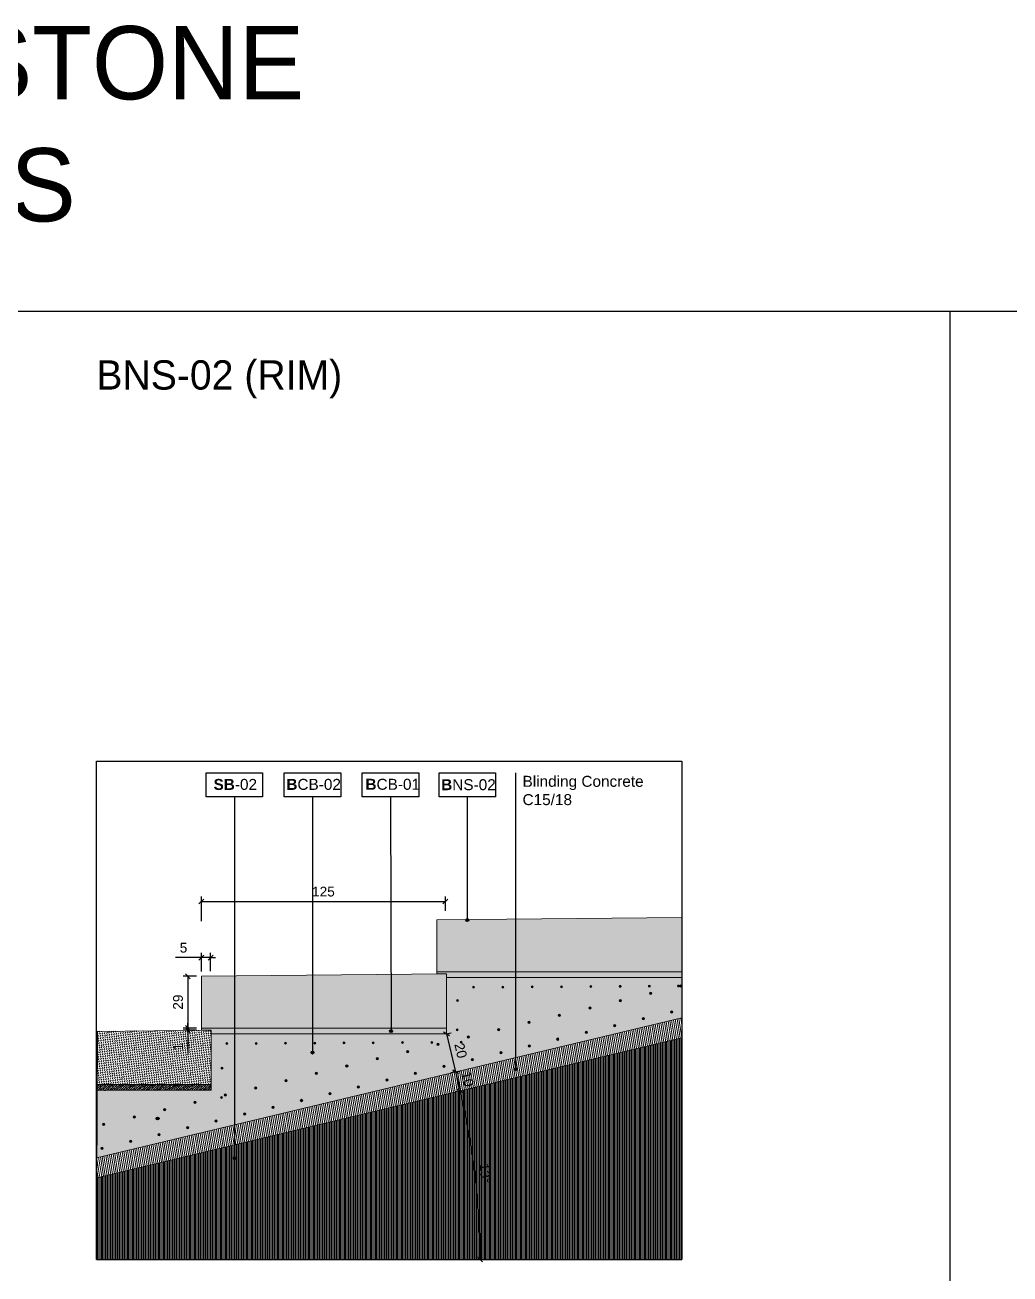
# Model space of a CAD drawing. Header units: metres. Extents: x -325 to 301, y -147 to 149.
# Drawn here: x 246.18 to 251.23, y 128.53 to 134.92 of the extents above; entities that cross this region are included whole.
import ezdxf

# ---------------------------------------------------------------- set-up
doc = ezdxf.new("R2010")
doc.units = ezdxf.units.M
doc.layers.get('Defpoints').update_dxf_attribs({"lineweight": 13})
doc.layers.add('-aux', color=50, linetype='Continuous', plot=False)
doc.layers.add('02-L-AUX', color=2, linetype='Continuous', plot=False)
doc.layers.add('0-TX-1_25', color=7, linetype='Continuous', true_color=0x3f4f7f)
doc.layers.add('EIT_3 TR sorra', color=7, linetype='Continuous', true_color=0xd8ceb0)
doc.layers.add('03-TR-Paviment_08_Natural Stone Bleachers', color=7, linetype='Continuous', lineweight=5, true_color=0xafad9d)
doc.layers.add('3-TR tot_u', color=7, linetype='Continuous', lineweight=5, true_color=0x787878)
for name, color, linetype, lineweight in [('1-CM', 7, 'Continuous', 0), ('2-L-secció', 1, 'Continuous', 0), ('2-metall', 5, 'Continuous', 0), ('3-TR Formigó', 252, 'Continuous', 0), ('3-TR Seleccionat', 44, 'Continuous', 0)]:
    doc.layers.add(name, color=color, linetype=linetype, lineweight=lineweight)
for name, color, linetype in [('A-KEYPLAN_HATCH', 7, 'Continuous'), ('A_TEXT_2', 7, 'Continuous'), ('EIT_0 Llegenda', 7, 'Continuous')]:
    doc.layers.add(name, color=color, linetype=linetype)
doc.styles.get("Standard").update_dxf_attribs({"font": 'arial.ttf'})
doc.styles.add('x-llegenda materials$0$ENGRAVERS', font='TT0586M.TTF')
doc.dimstyles.new('ISO-25', dxfattribs={"dimtxt": 0.1, "dimasz": 0.1, "dimexe": 0.1, "dimexo": 0.1, "dimgap": 0.1, "dimtad": 1, "dimdec": 0, "dimlfac": 100, "dimzin": 9, "dimtxsty": 'Standard', "dimblk": 'OBLIQUE', "dimcen": 0.1, "dimadec": 0, "dimazin": 0, "dimtfac": 1, "dimtdec": 0, "dimtmove": 0, "dimatfit": 3, "dimldrblk": 'OBLIQUE', "dimfxl": 1, "dimarcsym": 0})

# ---------------------------------------------------------------- blocks, each defined once
blk = doc.blocks.new('hatch keyplan 2')
at = {"layer": 'A-KEYPLAN_HATCH'}
blk.add_lwpolyline([(0, 0.00548), (0.01287, 0.00548), (0.01287, 0), (0, 0)], close=True, dxfattribs=at)
blk = doc.blocks.new('hatch keyplan')
at = {"layer": 'A-KEYPLAN_HATCH'}
blk.add_blockref('hatch keyplan 2', (1.43058, 0.85215), dxfattribs=at)
blk = doc.blocks.new('B02')
at = {"layer": 'A-KEYPLAN_HATCH'}
blk.add_blockref('hatch keyplan', (-1.42958, -0.85215), dxfattribs=at)
at = {"layer": 'A_TEXT_2', "insert": (0.0002, 0.00402), "char_height": 0.0025, "attachment_point": 1}
blk.add_mtext_dynamic_manual_height_columns('\\pi0.00129;{\\fArial|b1|i0|c0|p34;B}NS-02', width=0.0145619, gutter_width=0.015, heights=[0], dxfattribs=at)
blk = doc.blocks.new('Rodó Metàlic 12 mm')
at = {"layer": '2-metall'}
h = blk.add_hatch(color=256, dxfattribs=at)
h.dxf.hatch_style = 1
edge = h.paths.add_edge_path()
edge.add_arc((0, 0), 0.006, 0, 360)
blk.add_circle((0, 0), 0.006, dxfattribs=at)
blk = doc.blocks.new('*U812')
at = {"layer": '2-metall', "rotation": 269.9999999999985}
blk.add_blockref('Rodó Metàlic 12 mm', (0.0378, -0.0065), dxfattribs=at)
blk = doc.blocks.new('*U813')
at = {"layer": '1-CM', "color": 0, "linetype": 'ByBlock', "lineweight": -2, "transparency": 16777216, "rotation": 13.44985660480424}
for p in [(249.5057, 129.9982), (249.3501, 129.961), (249.0389, 129.8865), (249.1945, 129.9238), (248.7277, 129.8121), (248.8833, 129.8493), (248.4165, 129.7377), (248.5721, 129.7749), (248.2608, 129.7005), (247.9496, 129.626), (248.1052, 129.6633), (247.6384, 129.5516), (247.794, 129.5888), (247.4828, 129.5144), (247.1716, 129.44), (247.3272, 129.4772), (246.8603, 129.3655), (247.016, 129.4027), (246.5491, 129.2911), (246.7047, 129.3283)]:
    blk.add_blockref('*U812', p, dxfattribs=at)
blk = doc.blocks.new('*U814')
at = {"layer": '2-metall', "rotation": 270}
blk.add_blockref('Rodó Metàlic 12 mm', (0.032, 0.006), dxfattribs=at)
blk = doc.blocks.new('*U815')
at = {"layer": '1-CM', "color": 0, "linetype": 'ByBlock', "lineweight": -2, "transparency": 16777216, "rotation": 13.44985660056937}
for p in [(249.4668, 129.8552), (249.321, 129.8203), (249.0292, 129.7505), (249.1751, 129.7854), (248.7374, 129.6808), (248.8833, 129.7157), (248.4456, 129.611), (248.5915, 129.6459), (248.1539, 129.5412), (248.2998, 129.5761), (247.8621, 129.4714), (248.008, 129.5063), (247.7162, 129.4365), (247.4244, 129.3668), (247.5703, 129.4017), (247.1327, 129.297), (247.2785, 129.3319), (246.8409, 129.2272), (246.9868, 129.2621), (246.5491, 129.1574), (246.695, 129.1923)]:
    blk.add_blockref('*U814', p, dxfattribs=at)
blk = doc.blocks.new('Rodó Metàlic 5mm')
at = {"layer": '2-metall'}
h = blk.add_hatch(color=256, dxfattribs=at)
h.dxf.hatch_style = 1
edge = h.paths.add_edge_path()
edge.add_arc((0, 0), 0.005, 0, 360)
blk.add_circle((0, 0), 0.005, dxfattribs=at)
blk = doc.blocks.new('*U816')
at = {"layer": '2-metall', "rotation": 0.3456669033697483}
blk.add_blockref('Rodó Metàlic 5mm', (0.0174, -0.0046), dxfattribs=at)
blk = doc.blocks.new('*U817')
at = {"layer": '2-metall', "color": 0, "linetype": 'ByBlock', "lineweight": -2, "transparency": 16777216}
for p, rotation in [((40.1234, 51.7841), 359.6543330966319), ((40.2734, 51.7832), 359.6543330966319), ((40.4234, 51.7823), 359.6543330966319), ((40.5734, 51.7814), 359.6543330966319), ((40.7234, 51.7805), 359.6543330966319), ((40.8734, 51.7796), 359.6543330966319), ((41.0234, 51.7787), 359.6543330966319), ((41.1734, 51.7778), 359.6543330966319), ((41.2775, 51.7223), 270.7371850173523), ((41.2794, 51.5723), 270.7371850173523)]:
    blk.add_blockref('*U816', p, dxfattribs=dict(at, rotation=rotation))
blk = doc.blocks.new('*U818')
at = {"layer": '2-metall', "rotation": 0.3456669033697483}
blk.add_blockref('Rodó Metàlic 5mm', (0.0174, -0.0046), dxfattribs=at)
blk = doc.blocks.new('*U819')
at = {"layer": '2-metall', "color": 0, "linetype": 'ByBlock', "lineweight": -2, "transparency": 16777216}
for p, rotation in [((40.0316, 51.7846), 359.6543330966308), ((40.1816, 51.7837), 359.6543330966308), ((40.3316, 51.7828), 359.6543330966308), ((40.4816, 51.7819), 359.6543330966308), ((40.6316, 51.781), 359.6543330966308), ((40.7816, 51.7801), 359.6543330966308), ((40.9316, 51.7792), 359.6543330966308), ((41.0816, 51.7783), 359.6543330966308), ((41.2316, 51.7774), 359.6543330966308), ((41.2782, 51.6641), 270.7371850173474), ((41.2802, 51.5141), 270.7371850173474)]:
    blk.add_blockref('*U818', p, dxfattribs=dict(at, rotation=rotation))
blk = doc.blocks.new('_Oblique')
at = {"color": 0, "lineweight": -2}
blk.add_line((-0.5, -0.5), (0.5, 0.5), dxfattribs=at)
blk = doc.blocks.new('*D820')
at = {"layer": '0-TX-1_25', "color": 0, "lineweight": -2, "transparency": 16777216}
for p, q in [((247.0623, 130.0511), (246.9931, 130.0511)), ((247.0181, 130.0511), (247.0181, 129.7861)), ((247.0623, 129.7861), (246.9931, 129.7861))]:
    blk.add_line(p, q, dxfattribs=at)
at = {"layer": 'Defpoints', "color": 0, "transparency": 16777216}
for p in [(247.0873, 130.0511), (247.0181, 129.7861), (247.0873, 129.7861)]:
    blk.add_point(p, dxfattribs=at)
at = {"layer": '0-TX-1_25', "color": 0, "lineweight": -2, "transparency": 16777216, "xscale": 0.025, "yscale": 0.025, "zscale": 0.025}
for p, rotation in [((247.0181, 130.0511), 90), ((247.0181, 129.7861), 270)]:
    blk.add_blockref('_Oblique', p, dxfattribs=dict(at, rotation=rotation))
at = {"layer": '0-TX-1_25', "color": 0, "transparency": 16777216, "insert": (246.9676, 129.9186), "char_height": 0.05, "attachment_point": 5, "rotation": 90}
blk.add_mtext('29', dxfattribs=at)
blk = doc.blocks.new('*D821')
at = {"layer": '0-TX-1_25', "color": 0, "lineweight": -2, "transparency": 16777216}
for p, q in [((247.0873, 130.1466), (246.9541, 130.1466)), ((247.0873, 130.0761), (247.0873, 130.1716)), ((247.1344, 130.1466), (247.0873, 130.1466)), ((247.1344, 130.0766), (247.1344, 130.1716)), ((247.1344, 130.1466), (247.1594, 130.1466))]:
    blk.add_line(p, q, dxfattribs=at)
at = {"layer": 'Defpoints', "color": 0, "transparency": 16777216}
for p in [(247.0873, 130.1466), (247.0873, 130.0511), (247.1344, 130.0516)]:
    blk.add_point(p, dxfattribs=at)
at = {"layer": '0-TX-1_25', "color": 0, "lineweight": -2, "transparency": 16777216, "xscale": 0.025, "yscale": 0.025, "zscale": 0.025}
blk.add_blockref('_Oblique', (247.0873, 130.1466), dxfattribs=at)
at = {"layer": '0-TX-1_25', "color": 0, "lineweight": -2, "transparency": 16777216, "xscale": 0.025, "yscale": 0.025, "zscale": 0.025, "rotation": 180}
blk.add_blockref('_Oblique', (247.1344, 130.1466), dxfattribs=at)
at = {"layer": '0-TX-1_25', "color": 0, "transparency": 16777216, "insert": (246.9957, 130.197), "char_height": 0.05, "attachment_point": 5}
blk.add_mtext('5', dxfattribs=at)
blk = doc.blocks.new('*D822')
at = {"layer": '0-TX-1_25', "color": 0, "lineweight": -2, "transparency": 16777216}
for p, q in [((247.0181, 129.7861), (247.0181, 129.8111)), ((247.0623, 129.7861), (246.9931, 129.7861)), ((247.0624, 129.7743), (246.9931, 129.7743)), ((247.0181, 129.7861), (247.0181, 129.7743)), ((247.0181, 129.7743), (247.0181, 129.6559))]:
    blk.add_line(p, q, dxfattribs=at)
at = {"layer": 'Defpoints', "color": 0, "transparency": 16777216}
for p in [(247.0181, 129.7743), (247.0873, 129.7861), (247.0874, 129.7743)]:
    blk.add_point(p, dxfattribs=at)
at = {"layer": '0-TX-1_25', "color": 0, "lineweight": -2, "transparency": 16777216, "xscale": 0.025, "yscale": 0.025, "zscale": 0.025}
for p, rotation in [((247.0181, 129.7861), 270), ((247.0181, 129.7743), 90)]:
    blk.add_blockref('_Oblique', p, dxfattribs=dict(at, rotation=rotation))
at = {"layer": '0-TX-1_25', "color": 0, "transparency": 16777216, "insert": (246.968, 129.6901), "char_height": 0.05, "attachment_point": 5, "rotation": 90}
blk.add_mtext('1', dxfattribs=at)
blk = doc.blocks.new('POINT')
at = {"layer": '0-TX-1_25'}
h = blk.add_hatch(dxfattribs=at)
h.set_pattern_fill('ANGLE', color=256)
h.set_pattern_definition([(0, (-83.747, -12.726), (0, 6.985), [5.08, -1.905]), (90, (-83.747, -12.726), (-6.985, 4e-16), [5.08, -1.905])])
edge = h.paths.add_edge_path()
edge.add_arc((0, 0), 0.0075, 0, 360)
h = blk.add_hatch(color=256, dxfattribs=at)
h.dxf.hatch_style = 1
edge = h.paths.add_edge_path()
edge.add_arc((0, 0), 0.0075, 0, 360)
blk.add_circle((0, 0), 0.0075, dxfattribs=at)
blk = doc.blocks.new('SB-02')
at = {"layer": 'A-KEYPLAN_HATCH'}
blk.add_blockref('hatch keyplan', (-1.43058, -0.85215), dxfattribs=at)
at = {"layer": 'A_TEXT_2', "insert": (-0.0008, 0.00408), "char_height": 0.0025, "attachment_point": 1}
blk.add_mtext_dynamic_manual_height_columns('\\pi0.00249;{\\fArial|b1|i0|c0|p34;SB}-02', width=0.0145619, gutter_width=0.015, heights=[0], dxfattribs=at)
blk = doc.blocks.new('B-CB01')
at = {"layer": 'A-KEYPLAN_HATCH'}
blk.add_blockref('hatch keyplan', (-1.43058, -0.85215), dxfattribs=at)
at = {"layer": 'A_TEXT_2', "insert": (-0.0008, 0.00411), "char_height": 0.0025, "attachment_point": 1}
blk.add_mtext_dynamic_manual_height_columns('\\pi0.00152;{\\fArial|b1|i0|c0|p34;B}CB-01', width=0.0145619, gutter_width=0.015, heights=[0], dxfattribs=at)
blk = doc.blocks.new('B-CB02')
at = {"layer": 'A-KEYPLAN_HATCH'}
blk.add_blockref('hatch keyplan', (-1.43058, -0.85215), dxfattribs=at)
at = {"layer": 'A_TEXT_2', "insert": (-0.0008, 0.00409), "char_height": 0.0025, "attachment_point": 1}
blk.add_mtext_dynamic_manual_height_columns('\\pi0.00129;{\\fArial|b1|i0|c0|p34;B}CB-02', width=0.0145619, gutter_width=0.015, heights=[0], dxfattribs=at)
blk = doc.blocks.new('*D827')
at = {"layer": '0-TX-1_25', "color": 0, "lineweight": -2, "transparency": 16777216}
for p, q in [((247.0873, 130.3337), (247.0873, 130.4587)), ((248.3372, 130.3867), (248.3372, 130.4587)), ((247.0873, 130.4337), (248.3372, 130.4337))]:
    blk.add_line(p, q, dxfattribs=at)
at = {"layer": 'Defpoints', "color": 0, "transparency": 16777216}
for p in [(248.3372, 130.4337), (248.3372, 130.3617), (247.0873, 130.0511)]:
    blk.add_point(p, dxfattribs=at)
at = {"layer": '0-TX-1_25', "color": 0, "lineweight": -2, "transparency": 16777216, "xscale": 0.025, "yscale": 0.025, "zscale": 0.025, "rotation": 180}
blk.add_blockref('_Oblique', (247.0873, 130.4337), dxfattribs=at)
at = {"layer": '0-TX-1_25', "color": 0, "lineweight": -2, "transparency": 16777216, "xscale": 0.025, "yscale": 0.025, "zscale": 0.025}
blk.add_blockref('_Oblique', (248.3372, 130.4337), dxfattribs=at)
at = {"layer": '0-TX-1_25', "color": 0, "transparency": 16777216, "insert": (247.7123, 130.4842), "char_height": 0.05, "attachment_point": 5}
blk.add_mtext('125', dxfattribs=at)
blk = doc.blocks.new('*D2778')
at = {"layer": '0-TX-1_25', "color": 0, "lineweight": -2, "transparency": 16777216}
for p, q in [((248.3432, 129.7561), (248.3675, 129.762)), ((248.3432, 129.7561), (248.3897, 129.5616)), ((248.3897, 129.5616), (248.414, 129.5674))]:
    blk.add_line(p, q, dxfattribs=at)
at = {"layer": 'Defpoints', "color": 0, "transparency": 16777216}
for p in [(248.3432, 129.7561), (248.3897, 129.5616), (248.3897, 129.5616)]:
    blk.add_point(p, dxfattribs=at)
at = {"layer": '0-TX-1_25', "color": 0, "lineweight": -2, "transparency": 16777216, "xscale": 0.025, "yscale": 0.025, "zscale": 0.025}
for p, rotation in [((248.3432, 129.7561), 103.449856600545), ((248.3897, 129.5616), 283.449856600545)]:
    blk.add_blockref('_Oblique', p, dxfattribs=dict(at, rotation=rotation))
at = {"layer": '0-TX-1_25', "color": 0, "transparency": 16777216, "insert": (248.4156, 129.6706), "char_height": 0.05, "attachment_point": 5, "rotation": 283.44986}
blk.add_mtext('20', dxfattribs=at)
blk = doc.blocks.new('*D2779')
at = {"layer": '0-TX-1_25', "color": 0, "lineweight": -2, "transparency": 16777216}
for p, q in [((248.3897, 129.5616), (248.3654, 129.5558)), ((248.3897, 129.5616), (248.413, 129.4644)), ((248.413, 129.4644), (248.3887, 129.4586))]:
    blk.add_line(p, q, dxfattribs=at)
at = {"layer": 'Defpoints', "color": 0, "transparency": 16777216}
for p in [(248.3897, 129.5616), (248.413, 129.4644), (248.413, 129.4644)]:
    blk.add_point(p, dxfattribs=at)
at = {"layer": '0-TX-1_25', "color": 0, "lineweight": -2, "transparency": 16777216, "xscale": 0.025, "yscale": 0.025, "zscale": 0.025}
for p, rotation in [((248.3897, 129.5616), 103.4498566005798), ((248.413, 129.4644), 283.4498566005798)]:
    blk.add_blockref('_Oblique', p, dxfattribs=dict(at, rotation=rotation))
at = {"layer": '0-TX-1_25', "color": 0, "transparency": 16777216, "insert": (248.4505, 129.5248), "char_height": 0.05, "attachment_point": 5, "rotation": 283.44986}
blk.add_mtext('10', dxfattribs=at)
blk = doc.blocks.new('*D2782')
at = {"layer": '0-TX-1_25', "color": 0, "lineweight": -2, "transparency": 16777216}
blk.add_arc((244.8054, 128.6016), 3.7093, 360, 13.44986, dxfattribs=at)
at = {"layer": 'Defpoints', "color": 0, "transparency": 16777216}
for p in [(249.5491, 129.7361), (246.5519, 129.0193), (248.5034, 128.8916), (246.5491, 128.6016), (249.5491, 128.6016)]:
    blk.add_point(p, dxfattribs=at)
at = {"layer": '0-TX-1_25', "color": 0, "lineweight": -2, "transparency": 16777216, "xscale": 0.025, "yscale": 0.025, "zscale": 0.025}
for p, rotation in [((248.413, 129.4644), 103.4498566005625), ((248.5147, 128.6016), 269.9999999999999)]:
    blk.add_blockref('_Oblique', p, dxfattribs=dict(at, rotation=rotation))
at = {"layer": '0-TX-1_25', "color": 0, "transparency": 16777216, "insert": (248.5394, 129.0419), "char_height": 0.05, "attachment_point": 5, "rotation": 276.72493}
blk.add_mtext('13°', dxfattribs=at)

msp = doc.modelspace()

# ---------------------------------------------------------------- hatches: boundary and pattern name
at = {"layer": '03-TR-Paviment_08_Natural Stone Bleachers'}
h = msp.add_hatch(dxfattribs=at)
h.set_pattern_fill('DASH', color=256, scale=0.002611, angle=232.42641, style=0, double=1)
h.set_pattern_definition([(232.4264096, (96.040457, 8.6952095), (0.00151523477, -0.01162470696), [0.0082894435, -0.0082894435])])
h.paths.add_polyline_path([(248.2932, 130.3395), (248.2932, 130.0747), (249.5491, 130.0745), (249.5491, 130.3516)])
h = msp.add_hatch(dxfattribs=at)
h.set_pattern_fill('DASH', color=256, scale=0.002611, angle=232.42641, style=0, double=1)
h.set_pattern_definition([(232.4264096, (94.834539, 8.40681), (0.00151523477, -0.01162470696), [0.0082894435, -0.0082894435])])
h.paths.add_polyline_path([(247.0873, 130.0511), (247.0873, 129.7862), (248.3432, 129.7861), (248.3432, 130.0632)])
h = msp.add_hatch(dxfattribs=at)
h.set_pattern_fill('DASH', color=256, scale=0.002611, angle=232.42641, style=0, double=1)
h.set_pattern_definition([(232.4264096, (93.628621, 8.118411), (0.00151523477, -0.01162470696), [0.0082894435, -0.0082894435])])
h.paths.add_polyline_path([(246.5491, 129.7689), (246.5491, 129.4978), (247.1373, 129.4977), (247.1373, 129.7748)])
at = {"layer": '3-TR Formigó'}
h = msp.add_hatch(dxfattribs=at)
h.set_pattern_fill('ANSI31', color=256, scale=0.003, angle=234.17524)
h.set_pattern_definition([(279.175244, (37.340162, 85.000622), (0.00940313004, 0.0015188056), [])])
h.paths.add_polyline_path([(249.5491, 129.7361), (249.5501, 129.8391), (246.5523, 129.1222), (246.5519, 129.0193)])
at = {"layer": '3-TR Seleccionat'}
h = msp.add_hatch(dxfattribs=at)
h.set_pattern_fill('ANSI31', color=256, scale=0.002, angle=45, style=0)
h.set_pattern_definition([(90, (212.170604, 77.927104), (-0.00635, 0), [])])
h.paths.add_polyline_path([(246.5491, 128.6016), (249.5491, 128.6016), (249.5491, 129.7361), (246.9546, 129.1156), (246.5519, 129.0193)])
at = {"layer": '3-TR tot_u'}
h = msp.add_hatch(dxfattribs=at)
h.set_pattern_fill('AR-CONC', color=256, scale=0.00025, angle=90.53009)
h.set_pattern_definition([(166.04236, (188.869176, 126.33529), (-0.016416191, 0.042671307), [0.0047625, -0.0523875]), (111.04236, (188.869176, 126.33529), (-0.039046417, -0.028886474), [0.00381, -0.041910146]), (216.49381, (188.86781, 126.338847), (-0.055462606, 0.013784833), [0.004047502, -0.04452256]), (162.22656, (188.857766, 126.329715), (-0.020309896, 0.065503594), [0.00714375, -0.07858125]), (212.67792, (188.85607, 126.335174), (-0.08163343, 0.02616789), [0.006071256, -0.0667839]), (107.22651, (188.857766, 126.329715), (-0.08163343, 0.02616789), [0.00571499, -0.06286493]), (137.04236, (188.85783, 126.336814), (0.006329517, 0.045279748), [0.0047625, -0.0523875]), (82.04236, (188.85783, 126.336814), (-0.048155148, -0.006334455), [0.00381, -0.04191]), (187.49381, (188.858358, 126.340587), (-0.04182563, 0.038945293), [0.004047502, -0.044522484]), (153.542363, (188.869176, 126.33529), (-0.0193315364, -0.0085869134), [0, -0.041402, 0, -0.042545, 0, -0.04206875]), (123.542363, (188.869176, 126.33529), (-0.0298363544, 0.004013151), [0, -0.024257, 0, -0.0404495, 0, -0.01603375]), (83.542363, (188.875393, 126.322568), (-0.013595498, 0.0310847903), [0, -0.015875, 0, -0.04953, 0, -0.0657225]), (73.542363, (188.87818, 126.316863), (-0.021969728, 0.030481611), [0, -0.0206375, 0, -0.032893, 0, -0.0466725])])
h.paths.add_polyline_path([(246.5491, 129.4677), (246.5491, 129.1214), (246.9314, 129.2129), (249.5491, 129.8389), (249.5491, 130.0445), (248.3432, 130.0445), (248.3432, 129.7861), (248.3432, 129.7561), (247.1373, 129.7561), (247.1373, 129.4977), (247.1373, 129.4677)])
at = {"layer": 'EIT_3 TR sorra'}
h = msp.add_hatch(dxfattribs=at)
h.set_pattern_fill('ANSI36', color=256, scale=0.002552, angle=-1.14104, style=0, double=1)
h.set_pattern_definition([(43.85896, (246.4000605, 136.035808), (0.004609074, 0.015664162), [0.020252618, -0.004050524, 0, -0.004050524])])
h.paths.add_polyline_path([(248.343, 130.0745), (248.2932, 130.0745), (248.2935, 130.0627), (248.3432, 130.0632), (248.3432, 130.0445), (249.5491, 130.0445), (249.5491, 130.0745)])
h = msp.add_hatch(dxfattribs=at)
h.set_pattern_fill('ANSI36', color=256, scale=0.002552, angle=-1.14104, style=0, double=1)
h.set_pattern_definition([(43.85896, (245.194142, 135.747409), (0.004609074, 0.015664162), [0.020252618, -0.004050524, 0, -0.004050524])])
h.paths.add_polyline_path([(247.1371, 129.7861), (247.0873, 129.7861), (247.0872, 129.7743), (247.1372, 129.7748), (247.1373, 129.7561), (248.3432, 129.7561), (248.3432, 129.7861)])
h = msp.add_hatch(dxfattribs=at)
h.set_pattern_fill('ANSI36', color=256, scale=0.002552, angle=-1.14104, style=0, double=1)
h.set_pattern_definition([(43.85896, (243.988224, 135.459009), (0.004609074, 0.015664162), [0.020252618, -0.004050524, 0, -0.004050524])])
h.paths.add_polyline_path([(246.5491, 129.4977), (246.5491, 129.4677), (247.1373, 129.4677), (247.1373, 129.4977)])

# ---------------------------------------------------------------- linework, layer by layer
at = {"layer": '-aux'}
msp.add_lwpolyline([(160.9223, 133.4567), (290.9223, 133.4567), (290.9223, 123.4567), (160.9223, 123.4567)], close=True, dxfattribs=at)
for points in [[(250.9223, 123.4567), (250.9223, 133.4567)], [(246.5491, 128.6016), (246.5491, 131.1516), (249.5491, 131.1516), (249.5491, 128.6016)]]:
    msp.add_lwpolyline(points, dxfattribs=at)
at = {"layer": '0-TX-1_25'}
for points in [[(248.6977, 129.5749), (248.6977, 131.0927)], [(247.2563, 130.9695), (247.2563, 129.1201)], [(247.6563, 130.9695), (247.6563, 129.6603)], [(248.0563, 130.9695), (248.059, 129.7702)], [(248.4494, 130.9695), (248.4494, 130.3386)]]:
    msp.add_lwpolyline(points, dxfattribs=at)
at = {"layer": '02-L-AUX'}
msp.add_lwpolyline([(246.5491, 128.6016), (249.5491, 128.6016)], dxfattribs=at)
at = {"layer": '1-CM'}
for p, q in [((246.5491, 129.1214), (249.5491, 129.8389)), ((246.5519, 129.0193), (249.5491, 129.7361))]:
    msp.add_line(p, q, dxfattribs=at)
for points in [[(248.2932, 130.3395), (248.2932, 130.0745), (249.5491, 130.0745), (249.5491, 130.3516), (248.2932, 130.3395)], [(249.5491, 130.0745), (249.5491, 130.0445), (248.3432, 130.0445), (248.3432, 130.0632), (248.2935, 130.0627), (248.2932, 130.0745), (249.5491, 130.0745)], [(247.0873, 130.0511), (247.0873, 129.7861), (248.3432, 129.7861), (248.3432, 130.0632), (247.0873, 130.0511)], [(246.5491, 129.4977), (247.1373, 129.4977), (247.1373, 129.7748), (246.5491, 129.7689)], [(248.3432, 129.7861), (248.3432, 129.7561), (247.1373, 129.7561), (247.1373, 129.7748), (247.0872, 129.7743), (247.0873, 129.7861), (247.1373, 129.7861), (248.3432, 129.7861)], [(247.1373, 129.4977), (247.1373, 129.4677), (246.5491, 129.4677)], [(246.5491, 129.4977), (247.1373, 129.4977)]]:
    msp.add_lwpolyline(points, dxfattribs=at)
at = {"layer": '2-L-secció'}
for p, q in [((249.5491, 130.3516), (249.5491, 128.6016)), ((246.5549, 129.769), (246.5501, 128.6016))]:
    msp.add_line(p, q, dxfattribs=at)

# ---------------------------------------------------------------- block references
at = {"layer": '0-TX-1_25', "xscale": 22.5, "yscale": 22.5, "zscale": 22.5}
for name, p in [('SB-02', (247.1115, 130.9695)), ('B-CB02', (247.5115, 130.9695)), ('B-CB01', (247.9115, 130.9695))]:
    msp.add_blockref(name, p, dxfattribs=at)
at = {"layer": '0-TX-1_25'}
for p in [(248.4494, 130.3386), (248.059, 129.7702), (247.6563, 129.6603), (248.6977, 129.5749), (246.8631, 129.3227), (247.2563, 129.1201)]:
    msp.add_blockref('POINT', p, dxfattribs=at)
at = {"layer": '1-CM'}
for name in ['*U813', '*U815']:
    msp.add_blockref(name, (0, 0), dxfattribs=at)
at = {"layer": '2-metall', "xscale": -1}
for name, p in [('*U817', (289.6726, 78.2218)), ('*U819', (288.4666, 77.9334))]:
    msp.add_blockref(name, p, dxfattribs=at)
at = {"layer": 'A-KEYPLAN_HATCH', "xscale": 22.49999999999972, "yscale": 22.49999999999972, "zscale": 22.49999999999972}
msp.add_blockref('B02', (248.2821, 130.9695), dxfattribs=at)

# ---------------------------------------------------------------- texts
at = {"layer": '0-TX-1_25', "insert": (248.7324, 131.0772), "char_height": 0.05625, "attachment_point": 1}
msp.add_mtext_dynamic_manual_height_columns('Blinding Concrete\\PC15/18', width=0.647344, gutter_width=12.5, heights=[0.1529], dxfattribs=at)
at = {"layer": 'EIT_0 Llegenda', "width": 19.210099, "attachment_point": 1, "style": 'x-llegenda materials$0$ENGRAVERS'}
for s, insert, char_height in [('NATURAL STONE\\PBLEACHERS', (243.406, 134.9156), 0.375), ('BNS-02 (RIM)', (246.5491, 133.2045), 0.15)]:
    msp.add_mtext(s, dxfattribs=dict(at, insert=insert, char_height=char_height))

# ---------------------------------------------------------------- dimensions: what is measured, and where the dimension line sits
at = {"layer": '0-TX-1_25'}
for base, p1, p2, picture, middle in [((248.3372, 130.4337), (247.0873, 130.0511), (248.3372, 130.3617), '*D827', (247.7123, 130.4842)), ((247.0873, 130.1466), (247.1344, 130.0516), (247.0873, 130.0511), '*D821', (246.9957, 130.197))]:
    dim = msp.add_linear_dim(base=base, p1=p1, p2=p2, dimstyle='ISO-25', override={"dimtxt": 0.05, "dimasz": 0.025, "dimexe": 0.025, "dimexo": 0.025, "dimgap": 0.025, "dimblk1": 'Oblique', "dimblk2": 'Oblique', "dimsah": 1, "dimfxl": 0.1, "dimfxlon": 1, "dimarcsym": 1}, dxfattribs=at)
    dim.commit()
    dim.dimension.update_dxf_attribs({"geometry": picture, "text_midpoint": middle})
dim = msp.add_linear_dim(base=(247.0181, 129.7861), p1=(247.0873, 130.0511), p2=(247.0873, 129.7861), angle=90, text='29', dimstyle='ISO-25', override={"dimtxt": 0.05, "dimasz": 0.025, "dimexe": 0.025, "dimexo": 0.025, "dimgap": 0.025, "dimblk1": 'Oblique', "dimblk2": 'Oblique', "dimsah": 1, "dimfxl": 0.1, "dimfxlon": 1, "dimarcsym": 1}, dxfattribs=at)
dim.commit()
dim.dimension.update_dxf_attribs({"geometry": '*D820', "text_midpoint": (246.9676, 129.9186)})
dim = msp.add_linear_dim(base=(247.0181, 129.7743), p1=(247.0873, 129.7861), p2=(247.0874, 129.7743), angle=90, dimstyle='ISO-25', override={"dimtxt": 0.05, "dimasz": 0.025, "dimexe": 0.025, "dimexo": 0.025, "dimgap": 0.025, "dimblk1": 'Oblique', "dimblk2": 'Oblique', "dimsah": 1, "dimfxl": 0.1, "dimfxlon": 1, "dimarcsym": 1}, dxfattribs=at)
dim.commit()
dim.dimension.update_dxf_attribs({"geometry": '*D822', "text_midpoint": (246.968, 129.6901)})
dim = msp.add_aligned_dim(p1=(248.3432, 129.7561), p2=(248.3897, 129.5616), distance=0, dimstyle='ISO-25', override={"dimtxt": 0.05, "dimasz": 0.025, "dimexe": 0.025, "dimexo": 0.025, "dimgap": 0.025, "dimblk1": 'Oblique', "dimblk2": 'Oblique', "dimsah": 1, "dimfxl": 0.1, "dimfxlon": 1, "dimarcsym": 1}, dxfattribs=at)
dim.commit()
dim.dimension.update_dxf_attribs({"geometry": '*D2778', "text_midpoint": (248.4156, 129.6706)})
dim = msp.add_angular_dim_2l(base=(248.5034, 128.8916), line1=((246.5491, 128.6016), (249.5491, 128.6016)), line2=((246.5519, 129.0193), (249.5491, 129.7361)), dimstyle='ISO-25', override={"dimtxt": 0.05, "dimasz": 0.025, "dimexe": 0.025, "dimexo": 0.025, "dimgap": 0.025, "dimblk1": 'Oblique', "dimblk2": 'Oblique', "dimsah": 1, "dimfxl": 0.1, "dimfxlon": 1, "dimarcsym": 1}, dxfattribs=at)
dim.commit()
dim.dimension.update_dxf_attribs({"geometry": '*D2782', "text_midpoint": (248.5394, 129.0419)})
dim = msp.add_linear_dim(base=(248.413, 129.4644), p1=(248.3897, 129.5616), p2=(248.413, 129.4644), angle=283.44986, dimstyle='ISO-25', override={"dimtxt": 0.05, "dimasz": 0.025, "dimexe": 0.025, "dimexo": 0.025, "dimgap": 0.025, "dimblk1": 'Oblique', "dimblk2": 'Oblique', "dimsah": 1, "dimfxl": 0.1, "dimfxlon": 1, "dimarcsym": 1}, dxfattribs=at)
dim.commit()
dim.dimension.update_dxf_attribs({"geometry": '*D2779', "text_midpoint": (248.4013, 129.513), "dimtype": 161})

doc.saveas('drawing.dxf')
